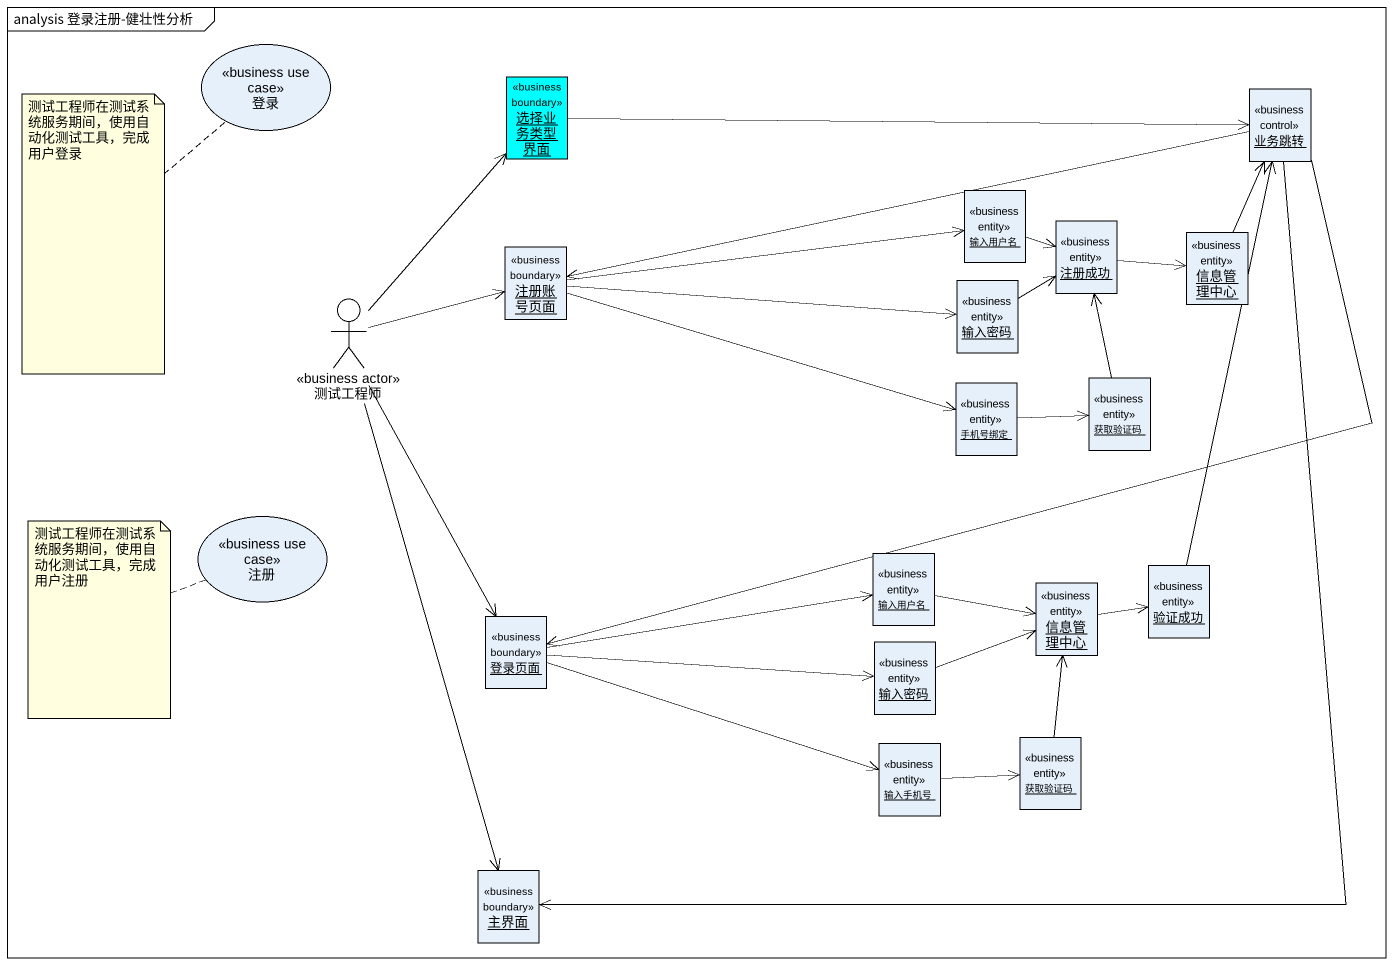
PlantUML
@startuml
mainframe analysis 登录注册-健壮性分析
allowmixing
hide circle
hide empty members
usecase 登录 <<business use case>>
object 选择业务类型界面 <<business boundary>> #00FFFF
object 业务跳转 <<business control>>
object 输入用户名 <<business entity>>
object 注册成功 <<business entity>>
object 信息管理中心 <<business entity>>
actor 测试工程师 <<business actor>>
object 注册账号页面 <<business boundary>>
object 输入密码 <<business entity>>
object 手机号绑定 <<business entity>>
object 获取验证码 <<business entity>>
usecase 注册 <<business use case>>
object "输入用户名" as 输入用户名_2 <<business entity>>
object 验证成功 <<business entity>>
object 登录页面 <<business boundary>>
object "信息管理中心" as 信息管理中心_2 <<business entity>>
object "输入密码" as 输入密码_2 <<business entity>>
object 输入手机号 <<business entity>>
object "获取验证码" as 获取验证码_2 <<business entity>>
object 主界面 <<business boundary>>
选择业务类型界面 -right-> 业务跳转
业务跳转 -left-> 注册账号页面
业务跳转 --> 登录页面
业务跳转 --> 主界面
输入用户名 -right-> 注册成功
注册成功 -right-> 信息管理中心
信息管理中心 -up-> 业务跳转
测试工程师 -up-> 选择业务类型界面
测试工程师 -right-> 注册账号页面
测试工程师 --> 登录页面
测试工程师 --> 主界面
注册账号页面 -right-> 输入用户名
注册账号页面 -right-> 输入密码
注册账号页面 -right-> 手机号绑定
输入密码 -up-> 注册成功
手机号绑定 -right-> 获取验证码
获取验证码 -up-> 注册成功
输入用户名_2 -right-> 信息管理中心_2
验证成功 -up-> 业务跳转
登录页面 -right-> 输入用户名_2
登录页面 -right-> 输入密码_2
登录页面 -right-> 输入手机号
信息管理中心_2 -right-> 验证成功
输入密码_2 -right-> 信息管理中心_2
输入手机号 -right-> 获取验证码_2
获取验证码_2 -up-> 信息管理中心_2
note bottom of 登录 : 测试工程师在测试系统服务期间，使用自动化测试工具，完成用户登录
note left of 注册 : 测试工程师在测试系统服务期间，使用自动化测试工具，完成用户注册
@enduml
